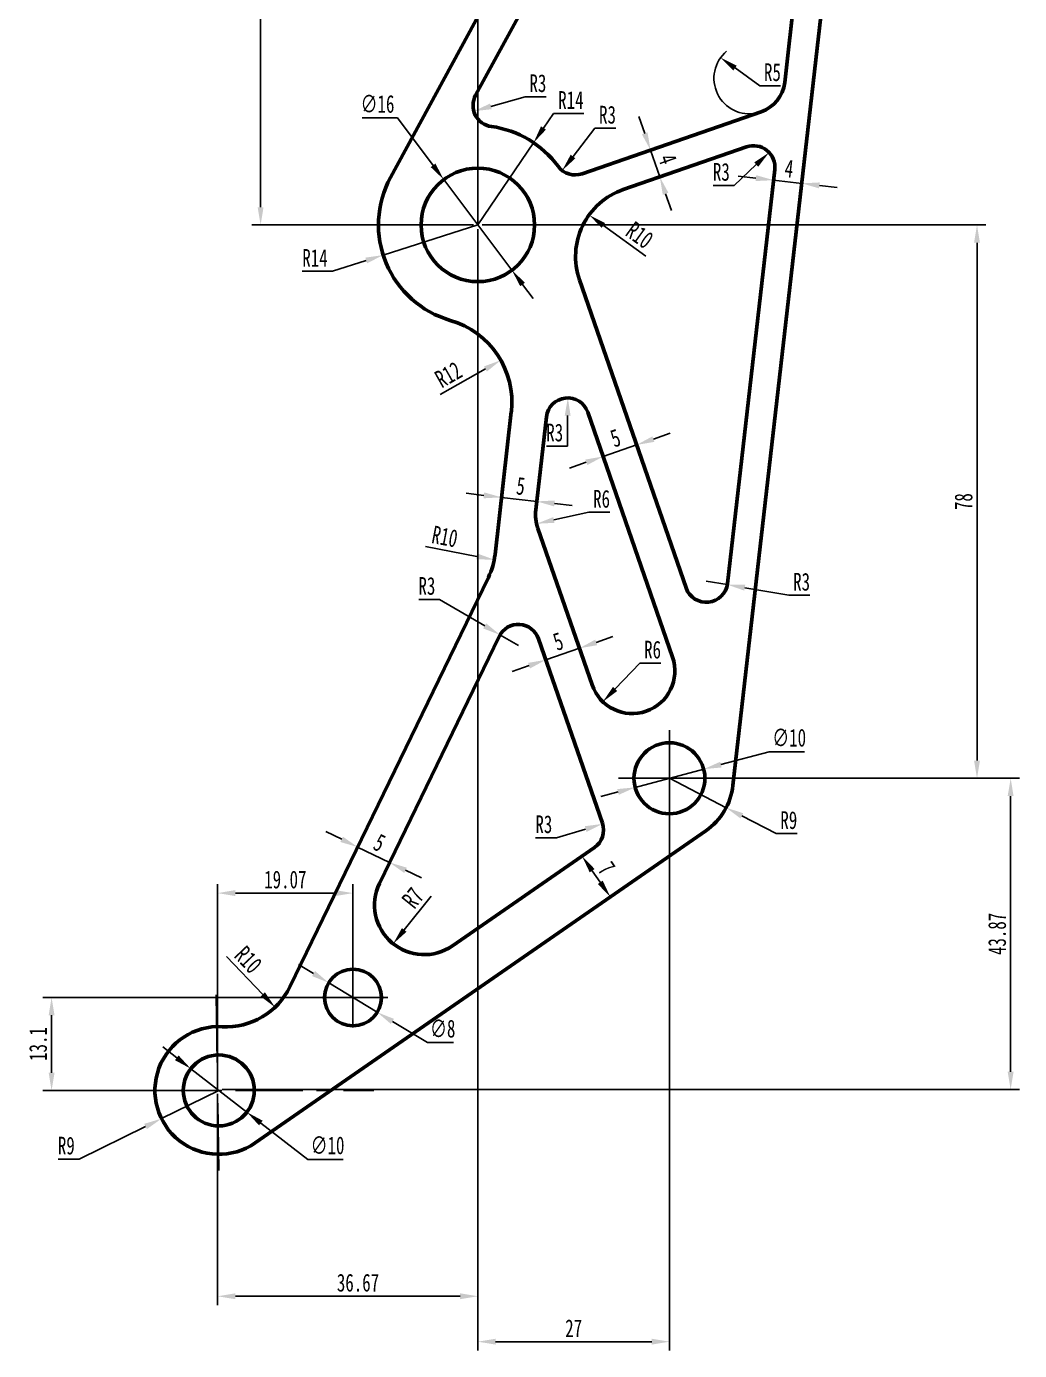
# Model space of a CAD drawing. Header units: millimetres. Extents: x 1577 to 3485, y 546 to 1387.
# Drawn here: x 1802.9 to 1942.8, y 791.7 to 978.3 of the extents above; entities that cross this region are included whole.
import ezdxf

# ---------------------------------------------------------------- set-up
doc = ezdxf.new("R2010")
doc.units = ezdxf.units.MM
doc.header["$LTSCALE"] = 0.3
doc.linetypes.add('CENTER', pattern=[50.8, 31.75, -6.35, 6.35, -6.35])
for name, color, linetype, lineweight in [('尺寸线', 3, 'Continuous', 25), ('粗实线', 7, 'Continuous', 50), ('细点画线', 1, 'CENTER', 25)]:
    doc.layers.add(name, color=color, linetype=linetype, lineweight=lineweight)
doc.styles.add('NUT Standard', font='simfang.ttf', dxfattribs={"width": 0.7, "height": 2.5})
doc.dimstyles.new('NUT Standard', dxfattribs={"dimtxt": 2.5, "dimasz": 2.5, "dimexe": 1.25, "dimexo": 0.625, "dimtad": 1, "dimtoh": 1, "dimdsep": 46, "dimtxsty": 'NUT Standard', "dimcen": 2.5, "dimadec": 0, "dimazin": 0, "dimtfac": 1, "dimtmove": 0, "dimatfit": 3, "dimfxl": 1, "dimarcsym": 0})

# ---------------------------------------------------------------- blocks, each defined once
blk = doc.blocks.new('*D8')
at = {"layer": 'Defpoints', "color": 0, "transparency": 16777216}
for p in [(1861.67, 956.75), (1871.28, 943.96)]:
    blk.add_point(p, dxfattribs=at)
at = {"layer": '尺寸线', "color": 0, "lineweight": -2, "transparency": 16777216}
for p, q in [((1850.16, 965.43), (1855.15, 965.43)), ((1855.15, 965.43), (1860.17, 958.75)), ((1871.28, 943.96), (1861.67, 956.75)), ((1872.78, 941.96), (1874.29, 939.96))]:
    blk.add_line(p, q, dxfattribs=at)
at = {"layer": '尺寸线', "color": 0, "transparency": 16777216}
for points in [[(1860.5, 959), (1859.84, 958.5), (1861.67, 956.75)], [(1873.12, 942.21), (1872.45, 941.71), (1871.28, 943.96)]]:
    blk.add_solid(points, dxfattribs=at)
at = {"layer": '尺寸线', "color": 0, "transparency": 16777216, "insert": (1852.34, 967.39), "char_height": 2.5, "attachment_point": 5, "style": 'NUT Standard'}
blk.add_mtext('∅16', dxfattribs=at)
blk = doc.blocks.new('*D9')
at = {"layer": 'Defpoints', "color": 0, "transparency": 16777216}
for p in [(1898.31, 873.64), (1888.64, 871.07)]:
    blk.add_point(p, dxfattribs=at)
at = {"layer": '尺寸线', "color": 0, "lineweight": -2, "transparency": 16777216}
for p, q in [((1907.54, 876.1), (1900.72, 874.28)), ((1912.53, 876.1), (1907.54, 876.1)), ((1888.64, 871.07), (1898.31, 873.64)), ((1886.23, 870.42), (1883.81, 869.78))]:
    blk.add_line(p, q, dxfattribs=at)
at = {"layer": '尺寸线', "color": 0, "transparency": 16777216}
for points in [[(1900.62, 874.68), (1900.83, 873.88), (1898.31, 873.64)], [(1886.12, 870.83), (1886.34, 870.02), (1888.64, 871.07)]]:
    blk.add_solid(points, dxfattribs=at)
at = {"layer": '尺寸线', "color": 0, "transparency": 16777216, "insert": (1910.35, 878.06), "char_height": 2.5, "attachment_point": 5, "style": 'NUT Standard'}
blk.add_mtext('∅10', dxfattribs=at)
blk = doc.blocks.new('*D10')
at = {"layer": 'Defpoints', "color": 0, "transparency": 16777216}
for p in [(1845.46, 843.53), (1852.3, 839.38)]:
    blk.add_point(p, dxfattribs=at)
at = {"layer": '尺寸线', "color": 0, "lineweight": -2, "transparency": 16777216}
for p, q in [((1843.32, 844.82), (1841.19, 846.12)), ((1845.46, 843.53), (1852.3, 839.38)), ((1859.38, 835.09), (1854.44, 838.08)), ((1863.06, 835.09), (1859.38, 835.09))]:
    blk.add_line(p, q, dxfattribs=at)
at = {"layer": '尺寸线', "color": 0, "transparency": 16777216}
for points in [[(1843.54, 845.18), (1843.11, 844.47), (1845.46, 843.53)], [(1854.66, 838.44), (1854.22, 837.73), (1852.3, 839.38)]]:
    blk.add_solid(points, dxfattribs=at)
at = {"layer": '尺寸线', "color": 0, "transparency": 16777216, "insert": (1861.53, 837.05), "char_height": 2.5, "attachment_point": 5, "style": 'NUT Standard'}
blk.add_mtext('∅8', dxfattribs=at)
blk = doc.blocks.new('*D11')
at = {"layer": 'Defpoints', "color": 0, "transparency": 16777216}
for p in [(1826.03, 831.42), (1833.93, 825.29)]:
    blk.add_point(p, dxfattribs=at)
at = {"layer": '尺寸线', "color": 0, "lineweight": -2, "transparency": 16777216}
for p, q in [((1824.05, 832.95), (1822.07, 834.48)), ((1826.03, 831.42), (1833.93, 825.29)), ((1842.5, 818.64), (1835.9, 823.76)), ((1847.48, 818.64), (1842.5, 818.64))]:
    blk.add_line(p, q, dxfattribs=at)
at = {"layer": '尺寸线', "color": 0, "transparency": 16777216}
for points in [[(1824.31, 833.28), (1823.79, 832.62), (1826.03, 831.42)], [(1836.16, 824.09), (1835.65, 823.43), (1833.93, 825.29)]]:
    blk.add_solid(points, dxfattribs=at)
at = {"layer": '尺寸线', "color": 0, "transparency": 16777216, "insert": (1845.3, 820.6), "char_height": 2.5, "attachment_point": 5, "style": 'NUT Standard'}
blk.add_mtext('∅10', dxfattribs=at)
blk = doc.blocks.new('*D16')
at = {"layer": 'Defpoints', "color": 0, "transparency": 16777216}
for p in [(1868.8, 967.19), (1865.91, 966.38)]:
    blk.add_point(p, dxfattribs=at)
at = {"layer": '尺寸线', "color": 0, "lineweight": -2, "transparency": 16777216}
for p, q in [((1873.15, 968.42), (1868.31, 967.06)), ((1876.1, 968.42), (1873.15, 968.42))]:
    blk.add_line(p, q, dxfattribs=at)
at = {"layer": '尺寸线', "color": 0, "transparency": 16777216}
blk.add_solid([(1868.2, 967.46), (1868.43, 966.66), (1865.91, 966.38)], dxfattribs=at)
at = {"layer": '尺寸线', "color": 0, "transparency": 16777216, "insert": (1874.94, 970.31), "char_height": 2.5, "attachment_point": 5, "style": 'NUT Standard'}
blk.add_mtext('R3', dxfattribs=at)
blk = doc.blocks.new('*D17')
at = {"layer": 'Defpoints', "color": 0, "transparency": 16777216}
for p in [(1874.33, 961.94), (1866.48, 950.35)]:
    blk.add_point(p, dxfattribs=at)
at = {"layer": '尺寸线', "color": 0, "lineweight": -2, "transparency": 16777216}
for p, q in [((1877.13, 966.08), (1875.73, 964.01)), ((1881.43, 966.08), (1877.13, 966.08)), ((1866.48, 950.35), (1874.33, 961.94))]:
    blk.add_line(p, q, dxfattribs=at)
at = {"layer": '尺寸线', "color": 0, "transparency": 16777216}
blk.add_solid([(1875.38, 964.25), (1876.07, 963.78), (1874.33, 961.94)], dxfattribs=at)
at = {"layer": '尺寸线', "color": 0, "transparency": 16777216, "insert": (1879.59, 967.96), "char_height": 2.5, "attachment_point": 5, "style": 'NUT Standard'}
blk.add_mtext('R14', dxfattribs=at)
blk = doc.blocks.new('*D18')
at = {"layer": 'Defpoints', "color": 0, "transparency": 16777216}
for p in [(1880.19, 960.39), (1878.36, 958.02)]:
    blk.add_point(p, dxfattribs=at)
at = {"layer": '尺寸线', "color": 0, "lineweight": -2, "transparency": 16777216}
for p, q in [((1882.96, 963.98), (1879.89, 960)), ((1885.91, 963.98), (1882.96, 963.98))]:
    blk.add_line(p, q, dxfattribs=at)
at = {"layer": '尺寸线', "color": 0, "transparency": 16777216}
blk.add_solid([(1879.56, 960.25), (1880.22, 959.74), (1878.36, 958.02)], dxfattribs=at)
at = {"layer": '尺寸线', "color": 0, "transparency": 16777216, "insert": (1884.75, 965.87), "char_height": 2.5, "attachment_point": 5, "style": 'NUT Standard'}
blk.add_mtext('R3', dxfattribs=at)
blk = doc.blocks.new('*D19')
at = {"layer": 'Defpoints', "color": 0, "transparency": 16777216}
for p in [(1900.69, 973.92), (1904.75, 971.01)]:
    blk.add_point(p, dxfattribs=at)
at = {"layer": '尺寸线', "color": 0, "lineweight": -2, "transparency": 16777216}
for p, q in [((1906.2, 969.97), (1902.72, 972.47)), ((1909.15, 969.97), (1906.2, 969.97))]:
    blk.add_line(p, q, dxfattribs=at)
blk.add_arc((1904.75, 971.01), 5, 130.0698, 281.9315, dxfattribs=at)
at = {"layer": '尺寸线', "color": 0, "transparency": 16777216}
blk.add_solid([(1902.96, 972.8), (1902.48, 972.13), (1900.69, 973.92)], dxfattribs=at)
at = {"layer": '尺寸线', "color": 0, "transparency": 16777216, "insert": (1907.99, 971.86), "char_height": 2.5, "attachment_point": 5, "style": 'NUT Standard'}
blk.add_mtext('R5', dxfattribs=at)
blk = doc.blocks.new('*D20')
at = {"layer": 'Defpoints', "color": 0, "transparency": 16777216}
for p in [(1866.48, 950.35), (1853.14, 946.1)]:
    blk.add_point(p, dxfattribs=at)
at = {"layer": '尺寸线', "color": 0, "lineweight": -2, "transparency": 16777216}
for p, q in [((1866.48, 950.35), (1853.14, 946.1)), ((1845.99, 943.83), (1850.75, 945.34)), ((1841.7, 943.83), (1845.99, 943.83))]:
    blk.add_line(p, q, dxfattribs=at)
at = {"layer": '尺寸线', "color": 0, "transparency": 16777216}
blk.add_solid([(1850.63, 945.74), (1850.88, 944.95), (1853.14, 946.1)], dxfattribs=at)
at = {"layer": '尺寸线', "color": 0, "transparency": 16777216, "insert": (1843.53, 945.7), "char_height": 2.5, "attachment_point": 5, "style": 'NUT Standard'}
blk.add_mtext('R14', dxfattribs=at)
blk = doc.blocks.new('*D21')
at = {"layer": 'Defpoints', "color": 0, "transparency": 16777216}
for p in [(1869.72, 931.28), (1859.27, 925.37)]:
    blk.add_point(p, dxfattribs=at)
at = {"layer": '尺寸线', "color": 0, "lineweight": -2, "transparency": 16777216}
blk.add_line((1861.15, 926.43), (1867.54, 930.05), dxfattribs=at)
at = {"layer": '尺寸线', "color": 0, "transparency": 16777216}
blk.add_solid([(1867.34, 930.41), (1867.75, 929.69), (1869.72, 931.28)], dxfattribs=at)
at = {"layer": '尺寸线', "color": 0, "transparency": 16777216, "insert": (1862.33, 929.26), "char_height": 2.5, "attachment_point": 5, "rotation": 29.496, "style": 'NUT Standard'}
blk.add_mtext('R12', dxfattribs=at)
blk = doc.blocks.new('*D22')
at = {"layer": 'Defpoints', "color": 0, "transparency": 16777216}
for p in [(1882.15, 951.75), (1890.25, 945.88)]:
    blk.add_point(p, dxfattribs=at)
at = {"layer": '尺寸线', "color": 0, "lineweight": -2, "transparency": 16777216}
blk.add_line((1890.15, 945.95), (1884.17, 950.28), dxfattribs=at)
at = {"layer": '尺寸线', "color": 0, "transparency": 16777216}
blk.add_solid([(1884.42, 950.62), (1883.93, 949.95), (1882.15, 951.75)], dxfattribs=at)
at = {"layer": '尺寸线', "color": 0, "transparency": 16777216, "insert": (1889.28, 948.91), "char_height": 2.5, "attachment_point": 5, "rotation": 324.0679, "style": 'NUT Standard'}
blk.add_mtext('R10', dxfattribs=at)
blk = doc.blocks.new('*D23')
at = {"layer": 'Defpoints', "color": 0, "transparency": 16777216}
for p in [(1907.52, 960.57), (1905.34, 958.51)]:
    blk.add_point(p, dxfattribs=at)
at = {"layer": '尺寸线', "color": 0, "lineweight": -2, "transparency": 16777216}
for p, q in [((1902.58, 955.92), (1905.7, 958.86)), ((1899.63, 955.92), (1902.58, 955.92))]:
    blk.add_line(p, q, dxfattribs=at)
at = {"layer": '尺寸线', "color": 0, "transparency": 16777216}
blk.add_solid([(1905.42, 959.16), (1905.99, 958.55), (1907.52, 960.57)], dxfattribs=at)
at = {"layer": '尺寸线', "color": 0, "transparency": 16777216, "insert": (1900.79, 957.81), "char_height": 2.5, "attachment_point": 5, "style": 'NUT Standard'}
blk.add_mtext('R3', dxfattribs=at)
blk = doc.blocks.new('*D24')
at = {"layer": 'Defpoints', "color": 0, "transparency": 16777216}
for p in [(1898.67, 900.16), (1901.62, 899.65)]:
    blk.add_point(p, dxfattribs=at)
at = {"layer": '尺寸线', "color": 0, "lineweight": -2, "transparency": 16777216}
for p, q in [((1898.67, 900.16), (1901.62, 899.65)), ((1910.31, 898.15), (1904.09, 899.22)), ((1913.26, 898.15), (1910.31, 898.15))]:
    blk.add_line(p, q, dxfattribs=at)
at = {"layer": '尺寸线', "color": 0, "transparency": 16777216}
blk.add_solid([(1904.16, 899.64), (1904.02, 898.81), (1901.62, 899.65)], dxfattribs=at)
at = {"layer": '尺寸线', "color": 0, "transparency": 16777216, "insert": (1912.1, 900.04), "char_height": 2.5, "attachment_point": 5, "style": 'NUT Standard'}
blk.add_mtext('R3', dxfattribs=at)
blk = doc.blocks.new('*D25')
at = {"layer": 'Defpoints', "color": 0, "transparency": 16777216}
for p in [(1879.16, 925.97), (1879.13, 922.97)]:
    blk.add_point(p, dxfattribs=at)
at = {"layer": '尺寸线', "color": 0, "lineweight": -2, "transparency": 16777216}
for p, q in [((1879.1, 919.18), (1879.13, 923.47)), ((1876.15, 919.18), (1879.1, 919.18))]:
    blk.add_line(p, q, dxfattribs=at)
at = {"layer": '尺寸线', "color": 0, "transparency": 16777216}
blk.add_solid([(1878.72, 923.47), (1879.55, 923.46), (1879.16, 925.97)], dxfattribs=at)
at = {"layer": '尺寸线', "color": 0, "transparency": 16777216, "insert": (1877.31, 921.07), "char_height": 2.5, "attachment_point": 5, "style": 'NUT Standard'}
blk.add_mtext('R3', dxfattribs=at)
blk = doc.blocks.new('*D26')
at = {"layer": 'Defpoints', "color": 0, "transparency": 16777216}
for p in [(1880.61, 909.51), (1874.75, 908.23)]:
    blk.add_point(p, dxfattribs=at)
at = {"layer": '尺寸线', "color": 0, "lineweight": -2, "transparency": 16777216}
for p, q in [((1882.11, 909.84), (1877.19, 908.76)), ((1885.08, 909.84), (1882.11, 909.84))]:
    blk.add_line(p, q, dxfattribs=at)
at = {"layer": '尺寸线', "color": 0, "transparency": 16777216}
blk.add_solid([(1877.1, 909.17), (1877.28, 908.36), (1874.75, 908.23)], dxfattribs=at)
at = {"layer": '尺寸线', "color": 0, "transparency": 16777216, "insert": (1883.91, 911.73), "char_height": 2.5, "attachment_point": 5, "style": 'NUT Standard'}
blk.add_mtext('R6', dxfattribs=at)
blk = doc.blocks.new('*D27')
at = {"layer": 'Defpoints', "color": 0, "transparency": 16777216}
for p in [(1888.24, 887.47), (1884.09, 883.14)]:
    blk.add_point(p, dxfattribs=at)
at = {"layer": '尺寸线', "color": 0, "lineweight": -2, "transparency": 16777216}
for p, q in [((1889.3, 888.58), (1885.82, 884.95)), ((1892.27, 888.58), (1889.3, 888.58))]:
    blk.add_line(p, q, dxfattribs=at)
at = {"layer": '尺寸线', "color": 0, "transparency": 16777216}
blk.add_solid([(1885.52, 885.23), (1886.12, 884.66), (1884.09, 883.14)], dxfattribs=at)
at = {"layer": '尺寸线', "color": 0, "transparency": 16777216, "insert": (1891.1, 890.47), "char_height": 2.5, "attachment_point": 5, "style": 'NUT Standard'}
blk.add_mtext('R6', dxfattribs=at)
blk = doc.blocks.new('*D28')
at = {"layer": 'Defpoints', "color": 0, "transparency": 16777216}
for p in [(1858.96, 905.04), (1868.79, 903.16)]:
    blk.add_point(p, dxfattribs=at)
at = {"layer": '尺寸线', "color": 0, "lineweight": -2, "transparency": 16777216}
blk.add_line((1859.08, 905.01), (1866.33, 903.63), dxfattribs=at)
at = {"layer": '尺寸线', "color": 0, "transparency": 16777216}
blk.add_solid([(1866.41, 904.04), (1866.25, 903.22), (1868.79, 903.16)], dxfattribs=at)
at = {"layer": '尺寸线', "color": 0, "transparency": 16777216, "insert": (1861.83, 906.41), "char_height": 2.5, "attachment_point": 5, "rotation": 349.1821, "style": 'NUT Standard'}
blk.add_mtext('R10', dxfattribs=at)
blk = doc.blocks.new('*D29')
at = {"layer": 'Defpoints', "color": 0, "transparency": 16777216}
for p in [(1869.6, 892.57), (1872.19, 891.05)]:
    blk.add_point(p, dxfattribs=at)
at = {"layer": '尺寸线', "color": 0, "lineweight": -2, "transparency": 16777216}
for p, q in [((1858.14, 897.56), (1861.09, 897.56)), ((1861.09, 897.56), (1867.44, 893.83)), ((1872.19, 891.05), (1869.6, 892.57))]:
    blk.add_line(p, q, dxfattribs=at)
at = {"layer": '尺寸线', "color": 0, "transparency": 16777216}
blk.add_solid([(1867.65, 894.19), (1867.23, 893.47), (1869.6, 892.57)], dxfattribs=at)
at = {"layer": '尺寸线', "color": 0, "transparency": 16777216, "insert": (1859.3, 899.45), "char_height": 2.5, "attachment_point": 5, "style": 'NUT Standard'}
blk.add_mtext('R3', dxfattribs=at)
blk = doc.blocks.new('*D30')
at = {"layer": 'Defpoints', "color": 0, "transparency": 16777216}
for p in [(1881.19, 865.05), (1884.06, 865.92)]:
    blk.add_point(p, dxfattribs=at)
at = {"layer": '尺寸线', "color": 0, "lineweight": -2, "transparency": 16777216}
for p, q in [((1877.56, 863.97), (1881.67, 865.2)), ((1874.62, 863.97), (1877.56, 863.97))]:
    blk.add_line(p, q, dxfattribs=at)
at = {"layer": '尺寸线', "color": 0, "transparency": 16777216}
blk.add_solid([(1881.55, 865.6), (1881.79, 864.8), (1884.06, 865.92)], dxfattribs=at)
at = {"layer": '尺寸线', "color": 0, "transparency": 16777216, "insert": (1875.78, 865.86), "char_height": 2.5, "attachment_point": 5, "style": 'NUT Standard'}
blk.add_mtext('R3', dxfattribs=at)
blk = doc.blocks.new('*D31')
at = {"layer": 'Defpoints', "color": 0, "transparency": 16777216}
for p in [(1858.92, 854.49), (1854.55, 849.03)]:
    blk.add_point(p, dxfattribs=at)
at = {"layer": '尺寸线', "color": 0, "lineweight": -2, "transparency": 16777216}
blk.add_line((1859.91, 855.73), (1856.11, 850.98), dxfattribs=at)
at = {"layer": '尺寸线', "color": 0, "transparency": 16777216}
blk.add_solid([(1855.78, 851.24), (1856.43, 850.72), (1854.55, 849.03)], dxfattribs=at)
at = {"layer": '尺寸线', "color": 0, "transparency": 16777216, "insert": (1857.31, 855.51), "char_height": 2.5, "attachment_point": 5, "rotation": 51.32, "style": 'NUT Standard'}
blk.add_mtext('R7', dxfattribs=at)
blk = doc.blocks.new('*D32')
at = {"layer": 'Defpoints', "color": 0, "transparency": 16777216}
for p in [(1831, 847.33), (1837.9, 840.09)]:
    blk.add_point(p, dxfattribs=at)
at = {"layer": '尺寸线', "color": 0, "lineweight": -2, "transparency": 16777216}
blk.add_line((1831.08, 847.24), (1836.18, 841.9), dxfattribs=at)
at = {"layer": '尺寸线', "color": 0, "transparency": 16777216}
blk.add_solid([(1836.48, 842.18), (1835.87, 841.61), (1837.9, 840.09)], dxfattribs=at)
at = {"layer": '尺寸线', "color": 0, "transparency": 16777216, "insert": (1834.13, 846.78), "char_height": 2.5, "attachment_point": 5, "rotation": 313.6197, "style": 'NUT Standard'}
blk.add_mtext('R10', dxfattribs=at)
blk = doc.blocks.new('*D33')
at = {"layer": 'Defpoints', "color": 0, "transparency": 16777216}
for p in [(1829.98, 828.35), (1821.9, 824.38)]:
    blk.add_point(p, dxfattribs=at)
at = {"layer": '尺寸线', "color": 0, "lineweight": -2, "transparency": 16777216}
for p, q in [((1829.98, 828.35), (1821.9, 824.38)), ((1810.28, 818.67), (1819.66, 823.28)), ((1807.32, 818.67), (1810.28, 818.67))]:
    blk.add_line(p, q, dxfattribs=at)
at = {"layer": '尺寸线', "color": 0, "transparency": 16777216}
blk.add_solid([(1819.47, 823.65), (1819.84, 822.9), (1821.9, 824.38)], dxfattribs=at)
at = {"layer": '尺寸线', "color": 0, "transparency": 16777216, "insert": (1808.49, 820.56), "char_height": 2.5, "attachment_point": 5, "style": 'NUT Standard'}
blk.add_mtext('R9', dxfattribs=at)
blk = doc.blocks.new('*D34')
at = {"layer": 'Defpoints', "color": 0, "transparency": 16777216}
for p in [(1893.48, 872.35), (1901.46, 868.21)]:
    blk.add_point(p, dxfattribs=at)
at = {"layer": '尺寸线', "color": 0, "lineweight": -2, "transparency": 16777216}
for p, q in [((1893.48, 872.35), (1901.46, 868.21)), ((1908.51, 864.55), (1903.68, 867.06)), ((1911.47, 864.55), (1908.51, 864.55))]:
    blk.add_line(p, q, dxfattribs=at)
at = {"layer": '尺寸线', "color": 0, "transparency": 16777216}
blk.add_solid([(1903.88, 867.43), (1903.49, 866.69), (1901.46, 868.21)], dxfattribs=at)
at = {"layer": '尺寸线', "color": 0, "transparency": 16777216, "insert": (1910.3, 866.44), "char_height": 2.5, "attachment_point": 5, "style": 'NUT Standard'}
blk.add_mtext('R9', dxfattribs=at)
blk = doc.blocks.new('*D35')
at = {"layer": 'Defpoints', "color": 0, "transparency": 16777216}
for p in [(1913.48, 1079.11), (1913.48, 1047.35), (1866.48, 950.35)]:
    blk.add_point(p, dxfattribs=at)
at = {"layer": '尺寸线', "color": 0, "lineweight": -2, "transparency": 16777216}
for p, q in [((1866.48, 950.98), (1866.48, 1080.36)), ((1868.98, 1079.11), (1910.98, 1079.11)), ((1913.48, 1047.98), (1913.48, 1080.36))]:
    blk.add_line(p, q, dxfattribs=at)
at = {"layer": '尺寸线', "color": 0, "transparency": 16777216}
for points in [[(1868.98, 1079.52), (1868.98, 1078.69), (1866.48, 1079.11)], [(1910.98, 1079.52), (1910.98, 1078.69), (1913.48, 1079.11)]]:
    blk.add_solid(points, dxfattribs=at)
at = {"layer": '尺寸线', "color": 0, "transparency": 16777216, "insert": (1889.98, 1081), "char_height": 2.5, "attachment_point": 5, "style": 'NUT Standard'}
blk.add_mtext('47', dxfattribs=at)
blk = doc.blocks.new('*D36')
at = {"layer": 'Defpoints', "color": 0, "transparency": 16777216}
for p in [(1835.87, 1047.35), (1913.48, 1047.35), (1866.48, 950.35)]:
    blk.add_point(p, dxfattribs=at)
at = {"layer": '尺寸线', "color": 0, "lineweight": -2, "transparency": 16777216}
for p, q in [((1912.85, 1047.35), (1834.62, 1047.35)), ((1835.87, 952.85), (1835.87, 1044.85)), ((1865.85, 950.35), (1834.62, 950.35))]:
    blk.add_line(p, q, dxfattribs=at)
at = {"layer": '尺寸线', "color": 0, "transparency": 16777216}
for points in [[(1835.45, 1044.85), (1836.28, 1044.85), (1835.87, 1047.35)], [(1835.45, 952.85), (1836.28, 952.85), (1835.87, 950.35)]]:
    blk.add_solid(points, dxfattribs=at)
at = {"layer": '尺寸线', "color": 0, "transparency": 16777216, "insert": (1833.98, 998.85), "char_height": 2.5, "attachment_point": 5, "rotation": 90, "style": 'NUT Standard'}
blk.add_mtext('97', dxfattribs=at)
blk = doc.blocks.new('*D37')
at = {"layer": 'Defpoints', "color": 0, "transparency": 16777216}
for p in [(1866.48, 950.35), (1893.48, 872.35), (1936.82, 872.35)]:
    blk.add_point(p, dxfattribs=at)
at = {"layer": '尺寸线', "color": 0, "lineweight": -2, "transparency": 16777216}
for p, q in [((1867.1, 950.35), (1938.07, 950.35)), ((1936.82, 947.85), (1936.82, 874.85)), ((1894.1, 872.35), (1938.07, 872.35))]:
    blk.add_line(p, q, dxfattribs=at)
at = {"layer": '尺寸线', "color": 0, "transparency": 16777216}
for points in [[(1936.4, 947.85), (1937.23, 947.85), (1936.82, 950.35)], [(1936.4, 874.85), (1937.23, 874.85), (1936.82, 872.35)]]:
    blk.add_solid(points, dxfattribs=at)
at = {"layer": '尺寸线', "color": 0, "transparency": 16777216, "insert": (1934.93, 911.35), "char_height": 2.5, "attachment_point": 5, "rotation": 90, "style": 'NUT Standard'}
blk.add_mtext('78', dxfattribs=at)
blk = doc.blocks.new('*D38')
at = {"layer": 'Defpoints', "color": 0, "transparency": 16777216}
for p in [(1893.48, 872.35), (1829.81, 828.48), (1941.56, 828.48)]:
    blk.add_point(p, dxfattribs=at)
at = {"layer": '尺寸线', "color": 0, "lineweight": -2, "transparency": 16777216}
for p, q in [((1894.1, 872.35), (1942.81, 872.35)), ((1941.56, 869.85), (1941.56, 830.98)), ((1830.43, 828.48), (1942.81, 828.48))]:
    blk.add_line(p, q, dxfattribs=at)
at = {"layer": '尺寸线', "color": 0, "transparency": 16777216}
for points in [[(1941.14, 869.85), (1941.97, 869.85), (1941.56, 872.35)], [(1941.14, 830.98), (1941.97, 830.98), (1941.56, 828.48)]]:
    blk.add_solid(points, dxfattribs=at)
at = {"layer": '尺寸线', "color": 0, "transparency": 16777216, "insert": (1939.66, 850.42), "char_height": 2.5, "attachment_point": 5, "rotation": 90, "style": 'NUT Standard'}
blk.add_mtext('43.87', dxfattribs=at)
blk = doc.blocks.new('*D40')
at = {"layer": 'Defpoints', "color": 0, "transparency": 16777216}
for p in [(1866.48, 950.35), (1829.81, 828.48), (1829.81, 799.34)]:
    blk.add_point(p, dxfattribs=at)
at = {"layer": '尺寸线', "color": 0, "lineweight": -2, "transparency": 16777216}
for p, q in [((1866.48, 949.73), (1866.48, 798.09)), ((1829.81, 827.86), (1829.81, 798.09)), ((1863.98, 799.34), (1832.31, 799.34))]:
    blk.add_line(p, q, dxfattribs=at)
at = {"layer": '尺寸线', "color": 0, "transparency": 16777216}
for points in [[(1832.31, 799.76), (1832.31, 798.93), (1829.81, 799.34)], [(1863.98, 799.76), (1863.98, 798.93), (1866.48, 799.34)]]:
    blk.add_solid(points, dxfattribs=at)
at = {"layer": '尺寸线', "color": 0, "transparency": 16777216, "insert": (1849.59, 801.24), "char_height": 2.5, "attachment_point": 5, "style": 'NUT Standard'}
blk.add_mtext('36.67', dxfattribs=at)
blk = doc.blocks.new('*D41')
at = {"layer": 'Defpoints', "color": 0, "transparency": 16777216}
for p in [(1866.48, 950.35), (1893.48, 872.35), (1893.48, 792.94)]:
    blk.add_point(p, dxfattribs=at)
at = {"layer": '尺寸线', "color": 0, "lineweight": -2, "transparency": 16777216}
for p, q in [((1866.48, 949.73), (1866.48, 791.69)), ((1893.48, 871.73), (1893.48, 791.69)), ((1868.98, 792.94), (1890.98, 792.94))]:
    blk.add_line(p, q, dxfattribs=at)
at = {"layer": '尺寸线', "color": 0, "transparency": 16777216}
for points in [[(1868.98, 793.36), (1868.98, 792.53), (1866.48, 792.94)], [(1890.98, 793.36), (1890.98, 792.53), (1893.48, 792.94)]]:
    blk.add_solid(points, dxfattribs=at)
at = {"layer": '尺寸线', "color": 0, "transparency": 16777216, "insert": (1879.98, 794.83), "char_height": 2.5, "attachment_point": 5, "style": 'NUT Standard'}
blk.add_mtext('27', dxfattribs=at)
blk = doc.blocks.new('*D44')
at = {"layer": 'Defpoints', "color": 0, "transparency": 16777216}
for p in [(1890.81, 960.89), (1885.67, 959.11), (1886.98, 955.33)]:
    blk.add_point(p, dxfattribs=at)
at = {"layer": '尺寸线', "color": 0, "lineweight": -2, "transparency": 16777216}
for p, q in [((1889.99, 963.26), (1889.17, 965.62)), ((1886.26, 959.32), (1891.99, 961.3)), ((1892.12, 957.11), (1890.81, 960.89)), ((1887.57, 955.54), (1893.3, 957.52)), ((1892.94, 954.75), (1893.75, 952.39))]:
    blk.add_line(p, q, dxfattribs=at)
at = {"layer": '尺寸线', "color": 0, "transparency": 16777216}
for points in [[(1890.39, 963.39), (1889.6, 963.12), (1890.81, 960.89)], [(1893.33, 954.89), (1892.54, 954.61), (1892.12, 957.11)]]:
    blk.add_solid(points, dxfattribs=at)
at = {"layer": '尺寸线', "color": 0, "transparency": 16777216, "insert": (1893.24, 959.62), "char_height": 2.5, "attachment_point": 5, "rotation": 289.0934, "style": 'NUT Standard'}
blk.add_mtext('4', dxfattribs=at)
blk = doc.blocks.new('*D45')
at = {"layer": 'Defpoints', "color": 0, "transparency": 16777216}
for p in [(1869.68, 910.76), (1869.82, 911.95), (1874.65, 910.2)]:
    blk.add_point(p, dxfattribs=at)
at = {"layer": '尺寸线', "color": 0, "lineweight": -2, "transparency": 16777216}
for p, q in [((1869.75, 911.38), (1869.96, 913.19)), ((1874.72, 910.82), (1874.93, 912.62)), ((1867.34, 912.23), (1864.85, 912.52)), ((1874.79, 911.38), (1869.82, 911.95)), ((1877.27, 911.1), (1879.75, 910.81))]:
    blk.add_line(p, q, dxfattribs=at)
at = {"layer": '尺寸线', "color": 0, "transparency": 16777216}
for points in [[(1867.38, 912.65), (1867.29, 911.82), (1869.82, 911.95)], [(1877.32, 911.51), (1877.22, 910.68), (1874.79, 911.38)]]:
    blk.add_solid(points, dxfattribs=at)
at = {"layer": '尺寸线', "color": 0, "transparency": 16777216, "insert": (1872.52, 913.54), "char_height": 2.5, "attachment_point": 5, "rotation": 353.4802, "style": 'NUT Standard'}
blk.add_mtext('5', dxfattribs=at)
blk = doc.blocks.new('*D46')
at = {"layer": 'Defpoints', "color": 0, "transparency": 16777216}
for p in [(1881.97, 923.95), (1886.69, 925.58), (1888.85, 919.34)]:
    blk.add_point(p, dxfattribs=at)
at = {"layer": '尺寸线', "color": 0, "lineweight": -2, "transparency": 16777216}
for p, q in [((1886.89, 924.99), (1889.26, 918.16)), ((1882.17, 923.36), (1884.53, 916.53)), ((1891.21, 920.16), (1893.58, 920.98)), ((1884.13, 917.71), (1888.85, 919.34)), ((1881.76, 916.89), (1879.4, 916.07))]:
    blk.add_line(p, q, dxfattribs=at)
at = {"layer": '尺寸线', "color": 0, "transparency": 16777216}
for points in [[(1891.08, 920.55), (1891.35, 919.77), (1888.85, 919.34)], [(1881.63, 917.28), (1881.9, 916.5), (1884.13, 917.71)]]:
    blk.add_solid(points, dxfattribs=at)
at = {"layer": '尺寸线', "color": 0, "transparency": 16777216, "insert": (1885.87, 920.31), "char_height": 2.5, "attachment_point": 5, "rotation": 19.0934, "style": 'NUT Standard'}
blk.add_mtext('5', dxfattribs=at)
blk = doc.blocks.new('*D47')
at = {"layer": 'Defpoints', "color": 0, "transparency": 16777216}
for p in [(1879.75, 893.67), (1875.02, 892.03), (1880.78, 890.68)]:
    blk.add_point(p, dxfattribs=at)
at = {"layer": '尺寸线', "color": 0, "lineweight": -2, "transparency": 16777216}
for p, q in [((1879.95, 893.08), (1881.19, 889.5)), ((1883.15, 891.5), (1885.51, 892.32)), ((1875.23, 891.44), (1876.47, 887.86)), ((1876.06, 889.05), (1880.78, 890.68)), ((1873.7, 888.23), (1871.33, 887.41))]:
    blk.add_line(p, q, dxfattribs=at)
at = {"layer": '尺寸线', "color": 0, "transparency": 16777216}
for points in [[(1883.01, 891.89), (1883.28, 891.11), (1880.78, 890.68)], [(1873.56, 888.62), (1873.83, 887.83), (1876.06, 889.05)]]:
    blk.add_solid(points, dxfattribs=at)
at = {"layer": '尺寸线', "color": 0, "transparency": 16777216, "insert": (1877.8, 891.65), "char_height": 2.5, "attachment_point": 5, "rotation": 19.0936, "style": 'NUT Standard'}
blk.add_mtext('5', dxfattribs=at)
blk = doc.blocks.new('*D48')
at = {"layer": 'Defpoints', "color": 0, "transparency": 16777216}
for p in [(1849.54, 862.66), (1848.12, 859.72), (1852.62, 857.54)]:
    blk.add_point(p, dxfattribs=at)
at = {"layer": '尺寸线', "color": 0, "lineweight": -2, "transparency": 16777216}
for p, q in [((1847.29, 863.75), (1845.04, 864.84)), ((1848.39, 860.29), (1850.09, 863.78)), ((1854.04, 860.48), (1849.54, 862.66)), ((1852.89, 858.11), (1854.59, 861.6)), ((1856.29, 859.39), (1858.54, 858.3))]:
    blk.add_line(p, q, dxfattribs=at)
at = {"layer": '尺寸线', "color": 0, "transparency": 16777216}
for points in [[(1847.47, 864.12), (1847.11, 863.37), (1849.54, 862.66)], [(1856.47, 859.76), (1856.11, 859.01), (1854.04, 860.48)]]:
    blk.add_solid(points, dxfattribs=at)
at = {"layer": '尺寸线', "color": 0, "transparency": 16777216, "insert": (1852.62, 863.27), "char_height": 2.5, "attachment_point": 5, "rotation": 334.1481, "style": 'NUT Standard'}
blk.add_mtext('5', dxfattribs=at)
blk = doc.blocks.new('*D49')
at = {"layer": 'Defpoints', "color": 0, "transparency": 16777216}
for p in [(1882.9, 862.59), (1886.88, 856.84), (1885.15, 855.63)]:
    blk.add_point(p, dxfattribs=at)
at = {"layer": '尺寸线', "color": 0, "lineweight": -2, "transparency": 16777216}
for p, q in [((1882.38, 862.23), (1880.13, 860.67)), ((1882.58, 859.33), (1883.72, 857.69)), ((1886.37, 856.48), (1884.12, 854.92))]:
    blk.add_line(p, q, dxfattribs=at)
at = {"layer": '尺寸线', "color": 0, "transparency": 16777216}
for points in [[(1882.93, 859.57), (1882.24, 859.09), (1881.16, 861.39)], [(1884.07, 857.93), (1883.38, 857.45), (1885.15, 855.63)]]:
    blk.add_solid(points, dxfattribs=at)
at = {"layer": '尺寸线', "color": 0, "transparency": 16777216, "insert": (1884.65, 859.67), "char_height": 2.5, "attachment_point": 5, "rotation": 304.7186, "style": 'NUT Standard'}
blk.add_mtext('7', dxfattribs=at)
blk = doc.blocks.new('*D50')
at = {"layer": 'Defpoints', "color": 0, "transparency": 16777216}
for p in [(1848.88, 856.17), (1848.88, 841.45), (1829.81, 828.27)]:
    blk.add_point(p, dxfattribs=at)
at = {"layer": '尺寸线', "color": 0, "lineweight": -2, "transparency": 16777216}
for p, q in [((1829.81, 828.9), (1829.81, 857.42)), ((1848.88, 842.08), (1848.88, 857.42)), ((1832.31, 856.17), (1846.38, 856.17))]:
    blk.add_line(p, q, dxfattribs=at)
at = {"layer": '尺寸线', "color": 0, "transparency": 16777216}
for points in [[(1832.31, 856.59), (1832.31, 855.75), (1829.81, 856.17)], [(1846.38, 856.59), (1846.38, 855.75), (1848.88, 856.17)]]:
    blk.add_solid(points, dxfattribs=at)
at = {"layer": '尺寸线', "color": 0, "transparency": 16777216, "insert": (1839.35, 858.07), "char_height": 2.5, "attachment_point": 5, "style": 'NUT Standard'}
blk.add_mtext('19.07', dxfattribs=at)
blk = doc.blocks.new('*D51')
at = {"layer": 'Defpoints', "color": 0, "transparency": 16777216}
for p in [(1848.88, 841.45), (1806.41, 828.35), (1829.98, 828.35)]:
    blk.add_point(p, dxfattribs=at)
at = {"layer": '尺寸线', "color": 0, "lineweight": -2, "transparency": 16777216}
for p, q in [((1848.26, 841.45), (1805.16, 841.45)), ((1806.41, 838.95), (1806.41, 830.85)), ((1829.35, 828.35), (1805.16, 828.35))]:
    blk.add_line(p, q, dxfattribs=at)
at = {"layer": '尺寸线', "color": 0, "transparency": 16777216}
for points in [[(1806, 838.95), (1806.83, 838.95), (1806.41, 841.45)], [(1806, 830.85), (1806.83, 830.85), (1806.41, 828.35)]]:
    blk.add_solid(points, dxfattribs=at)
at = {"layer": '尺寸线', "color": 0, "transparency": 16777216, "insert": (1804.52, 834.9), "char_height": 2.5, "attachment_point": 5, "rotation": 90, "style": 'NUT Standard'}
blk.add_mtext('13.1', dxfattribs=at)
blk = doc.blocks.new('*D52')
at = {"layer": 'Defpoints', "color": 0, "transparency": 16777216}
for p in [(1908.32, 958.17), (1912.29, 957.72), (1912.12, 956.21)]:
    blk.add_point(p, dxfattribs=at)
at = {"layer": '尺寸线', "color": 0, "lineweight": -2, "transparency": 16777216}
for p, q in [((1908.25, 957.55), (1908, 955.42)), ((1905.66, 956.95), (1903.18, 957.23)), ((1908.14, 956.66), (1912.12, 956.21)), ((1912.22, 957.1), (1911.98, 954.97)), ((1914.6, 955.93), (1917.09, 955.64))]:
    blk.add_line(p, q, dxfattribs=at)
at = {"layer": '尺寸线', "color": 0, "transparency": 16777216}
for points in [[(1905.71, 957.36), (1905.61, 956.53), (1908.14, 956.66)], [(1914.65, 956.34), (1914.55, 955.51), (1912.12, 956.21)]]:
    blk.add_solid(points, dxfattribs=at)
at = {"layer": '尺寸线', "color": 0, "transparency": 16777216, "insert": (1910.34, 958.3), "char_height": 2.5, "attachment_point": 5, "rotation": 353.4802, "style": 'NUT Standard'}
blk.add_mtext('4', dxfattribs=at)

msp = doc.modelspace()

# ---------------------------------------------------------------- linework, layer by layer
at = {"layer": '粗实线'}
for p, q in [((1905.568, 1051.649), (1854.174, 957.036)), ((1902.418, 871.331), (1922.418, 1046.331)), ((1904.253, 1038.755), (1866.16, 968.626)), ((1917.1, 1035.03), (1909.719, 970.442)), ((1881.176, 957.558), (1906.387, 966.285)), ((1886.975, 955.333), (1904.355, 961.349)), ((1908.317, 958.173), (1901.647, 899.817)), ((1880.796, 942.612), (1895.832, 899.176)), ((1868.899, 903.901), (1871.197, 924.008)), ((1881.965, 923.949), (1893.912, 889.436)), ((1876.15, 923.308), (1874.651, 910.196)), ((1882.572, 885.51), (1874.943, 907.552)), ((1840, 842.965), (1867.963, 900.676)), ((1869.489, 892.359), (1852.621, 857.544)), ((1884.022, 866.036), (1875.024, 892.032)), ((1898.602, 864.956), (1835.102, 820.956)), ((1862.907, 848.738), (1882.896, 862.589))]:
    msp.add_line(p, q, dxfattribs=at)
for centre, radius in [((1866.476, 950.353), 8), ((1893.476, 872.353), 5), ((1848.881, 841.453), 4), ((1829.976, 828.353), 5)]:
    msp.add_circle(centre, radius, dxfattribs=at)
for centre, radius, start, end in [((1868.796, 967.194), 3, 151.48936, 262.15667), ((1904.751, 971.01), 5, 289.09349, 353.4802), ((1866.476, 950.353), 14, 36.19813, 82.15667), ((1905.336, 958.514), 3, 353.4802, 109.09349), ((1880.195, 960.393), 3, 216.19813, 289.09349), ((1866.476, 950.353), 14, 151.48936, 253.92043), ((1890.246, 945.883), 10, 109.09349, 199.09349), ((1859.275, 925.37), 12, 353.4802, 73.92043), ((1879.13, 922.968), 3, 19.09349, 173.48019), ((1880.613, 909.515), 6, 173.48019, 199.09349), ((1858.964, 905.036), 10, 334.14814, 353.4802), ((1898.667, 900.157), 3, 199.09349, 353.4802), ((1872.189, 891.05), 3, 19.09349, 154.14814), ((1888.242, 887.473), 6, 199.09349, 19.09349), ((1893.476, 872.353), 9, 304.7186, 353.4802), ((1881.187, 865.055), 3, 304.7186, 19.09349), ((1858.92, 854.492), 7, 154.14814, 304.7186), ((1831.001, 847.326), 10, 266.90744, 334.14814), ((1829.976, 828.353), 9, 86.90744, 304.7186)]:
    msp.add_arc(centre, radius, start, end, dxfattribs=at)
at = {"layer": '细点画线'}
for p, q in [((1866.476, 960.043), (1866.476, 940.717)), ((1855.882, 950.353), (1876.948, 950.353)), ((1893.476, 879.155), (1893.476, 865.957)), ((1886.288, 872.353), (1899.807, 872.353)), ((1848.881, 846.755), (1848.881, 836.074)), ((1829.624, 841.818), (1829.976, 816.158)), ((1844.271, 841.453), (1853.815, 841.453)), ((1817.073, 828.353), (1851.82, 828.353))]:
    msp.add_line(p, q, dxfattribs=at)

# ---------------------------------------------------------------- dimensions: what is measured, and where the dimension line sits
at = {"layer": '尺寸线'}
for base, p1, p2, picture, middle in [((1913.476, 1079.107), (1866.476, 950.353), (1913.476, 1047.353), '*D35', (1889.976, 1080.997)), ((1893.476, 792.945), (1866.476, 950.353), (1893.476, 872.353), '*D41', (1879.976, 794.834)), ((1848.881, 856.169), (1829.81, 828.271), (1848.881, 841.453), '*D50', (1839.345, 858.065))]:
    dim = msp.add_linear_dim(base=base, p1=p1, p2=p2, dimstyle='NUT Standard', dxfattribs=at)
    dim.commit()
    dim.dimension.update_dxf_attribs({"geometry": picture, "text_midpoint": middle})
for base, p1, p2, picture, middle in [((1835.867, 1047.353), (1866.476, 950.353), (1913.476, 1047.353), '*D36', (1833.978, 998.853)), ((1936.816, 872.353), (1866.476, 950.353), (1893.476, 872.353), '*D37', (1934.927, 911.353)), ((1941.557, 828.485), (1893.476, 872.353), (1829.807, 828.485), '*D38', (1939.66, 850.419)), ((1806.413, 828.353), (1848.881, 841.453), (1829.976, 828.353), '*D51', (1804.516, 834.903))]:
    dim = msp.add_linear_dim(base=base, p1=p1, p2=p2, angle=90, dimstyle='NUT Standard', dxfattribs=at)
    dim.commit()
    dim.dimension.update_dxf_attribs({"geometry": picture, "text_midpoint": middle})
for center, mpoint, picture, middle in [((1904.751, 971.01), (1900.686, 973.921), '*D19', (1907.987, 969.971)), ((1868.796, 967.194), (1865.909, 966.38), '*D16', (1874.939, 968.424)), ((1880.195, 960.393), (1878.36, 958.019), '*D18', (1884.749, 963.976)), ((1905.336, 958.514), (1907.522, 960.568), '*D23', (1900.793, 955.922)), ((1890.246, 945.883), (1882.149, 951.751), '*D22', (1888.173, 947.385)), ((1859.275, 925.37), (1869.72, 931.279), '*D21', (1863.257, 927.623)), ((1879.13, 922.968), (1879.156, 925.968), '*D25', (1877.314, 919.183)), ((1880.613, 909.515), (1874.752, 908.226), '*D26', (1882.105, 909.843)), ((1858.964, 905.036), (1868.786, 903.159), '*D28', (1861.478, 904.556)), ((1898.667, 900.157), (1901.623, 899.649), '*D24', (1910.312, 898.154)), ((1872.189, 891.05), (1869.601, 892.567), '*D29', (1859.302, 897.557)), ((1888.242, 887.473), (1884.092, 883.14), '*D27', (1891.1, 888.577)), ((1893.476, 872.353), (1901.464, 868.207), '*D34', (1910.303, 864.552)), ((1881.187, 865.055), (1884.061, 865.918), '*D30', (1875.777, 863.966)), ((1858.92, 854.492), (1854.545, 849.027), '*D31', (1858.789, 854.328)), ((1831.001, 847.326), (1837.9, 840.086), '*D32', (1832.767, 845.472)), ((1829.976, 828.353), (1821.9, 824.381), '*D33', (1808.488, 818.667))]:
    dim = msp.add_radius_dim(center=center, mpoint=mpoint, dimstyle='NUT Standard', dxfattribs=at)
    dim.commit()
    dim.dimension.update_dxf_attribs({"geometry": picture, "text_midpoint": middle, "dimtype": 164})
for p1, p2, picture, middle in [((1871.282, 943.958), (1861.67, 956.749), '*D8', (1852.341, 965.43)), ((1888.644, 871.068), (1898.308, 873.639), '*D9', (1907.543, 876.096)), ((1845.461, 843.527), (1852.301, 839.379), '*D10', (1861.533, 835.087)), ((1826.026, 831.418), (1833.927, 825.289), '*D11', (1845.303, 818.639))]:
    dim = msp.add_diameter_dim_2p(p1=p1, p2=p2, dimstyle='NUT Standard', dxfattribs=at)
    dim.commit()
    dim.dimension.update_dxf_attribs({"geometry": picture, "text_midpoint": middle, "dimtype": 163})
for mpoint, picture, middle in [((1874.327, 961.945), '*D17', (1879.591, 967.959)), ((1853.137, 946.104), '*D20', (1843.531, 945.702))]:
    dim = msp.add_radius_dim(center=(1866.476, 950.353), mpoint=mpoint, dimstyle='NUT Standard', dxfattribs=at)
    dim.commit()
    dim.dimension.update_dxf_attribs({"geometry": picture, "text_midpoint": middle})
for p1, p2, distance, picture, middle in [((1886.975, 955.333), (1885.667, 959.113), -5.442, '*D44', (1893.236, 959.616)), ((1908.317, 958.173), (1912.291, 957.719), -1.52, '*D52', (1910.344, 958.299)), ((1874.651, 910.196), (1869.684, 910.764), -1.192, '*D45', (1872.517, 913.541)), ((1875.024, 892.032), (1879.749, 893.667), -3.16, '*D47', (1877.802, 891.649)), ((1852.621, 857.544), (1848.121, 859.724), -3.261, '*D48', (1852.616, 863.269))]:
    dim = msp.add_aligned_dim(p1=p1, p2=p2, distance=distance, dimstyle='NUT Standard', dxfattribs=at)
    dim.commit()
    dim.dimension.update_dxf_attribs({"geometry": picture, "text_midpoint": middle})
dim = msp.add_linear_dim(base=(1829.807, 799.345), p1=(1866.476, 950.353), p2=(1829.807, 828.485), dimstyle='NUT Standard', dxfattribs=at)
dim.commit()
dim.dimension.update_dxf_attribs({"geometry": '*D40', "text_midpoint": (1849.588, 799.345), "dimtype": 160})
for base, p1, p2, angle, picture, middle in [((1888.851, 919.342), (1881.965, 923.949), (1886.69, 925.585), 19.0934, '*D46', (1886.489, 918.525)), ((1885.148, 855.633), (1882.896, 862.589), (1886.883, 856.835), 304.71861, '*D49', (1883.098, 858.592))]:
    dim = msp.add_linear_dim(base=base, p1=p1, p2=p2, angle=angle, dimstyle='NUT Standard', dxfattribs=at)
    dim.commit()
    dim.dimension.update_dxf_attribs({"geometry": picture, "text_midpoint": middle, "dimtype": 161})

doc.saveas('drawing.dxf')
